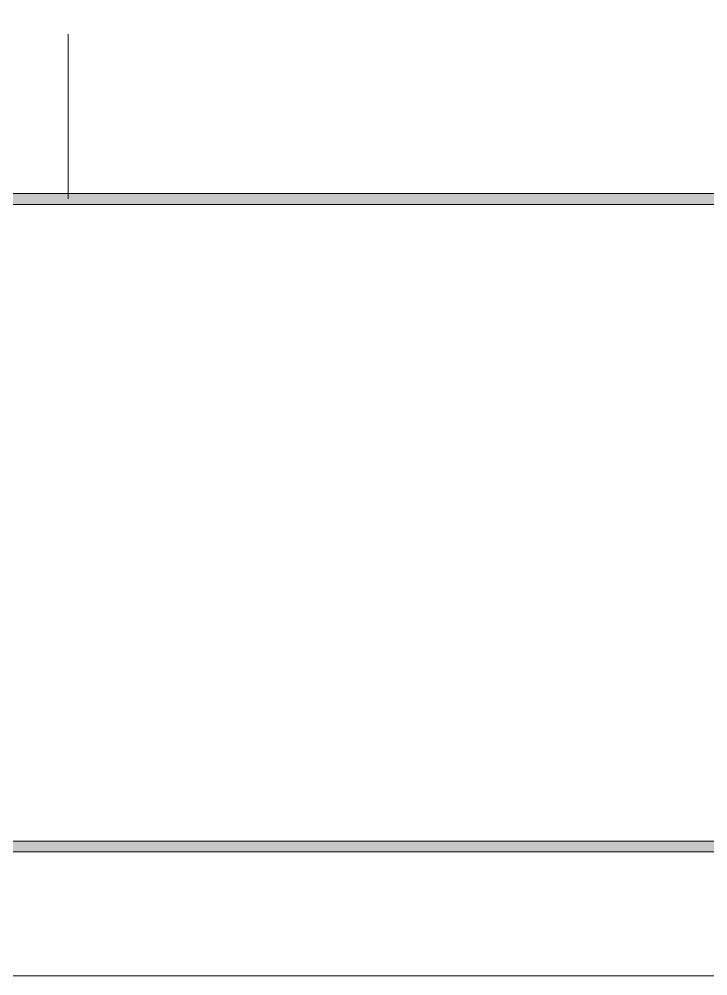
# Model space of a CAD drawing. Header units: millimetres. Extents: x 117 to 78452272, y 10 to 169749766.
# Drawn here: x 78421443 to 78427831, y 169648478 to 169657352 of the extents above; entities that cross this region are included whole.
import ezdxf

# ---------------------------------------------------------------- set-up
doc = ezdxf.new("R2010")
doc.units = ezdxf.units.MM

msp = doc.modelspace()

# ---------------------------------------------------------------- hatches: boundary and pattern name
h = msp.add_hatch(color=0)
h.dxf.hatch_style = 2
h.paths.add_polyline_path([(78382175.603, 169655634.242), (78382175.603, 169655734.215), (78451071.551, 169655734.215), (78451071.551, 169655634.242)])
h = msp.add_hatch(color=0)
h.dxf.hatch_style = 2
h.paths.add_polyline_path([(78382125.616, 169649627.683), (78382225.589, 169649727.656), (78451021.565, 169649727.656), (78451121.538, 169649627.683)])

# ---------------------------------------------------------------- linework, layer by layer
at = {"color": 0, "lineweight": 0}
for points in [[(78380975.066, 169648477.564), (78452272.087, 169648477.564), (78452272.087, 169749421.277), (78380975.066, 169749421.277)], [(78382175.603, 169655634.242), (78382175.603, 169655734.215), (78451071.551, 169655734.215), (78451071.551, 169655634.242)], [(78382125.616, 169649627.683), (78382225.589, 169649727.656), (78451021.565, 169649727.656), (78451121.538, 169649627.683)]]:
    msp.add_lwpolyline(points, close=True, dxfattribs=at)
msp.add_lwpolyline([(78421896.714, 169655684.228), (78421896.714, 169657212.693)], dxfattribs=at)

doc.saveas('drawing.dxf')
